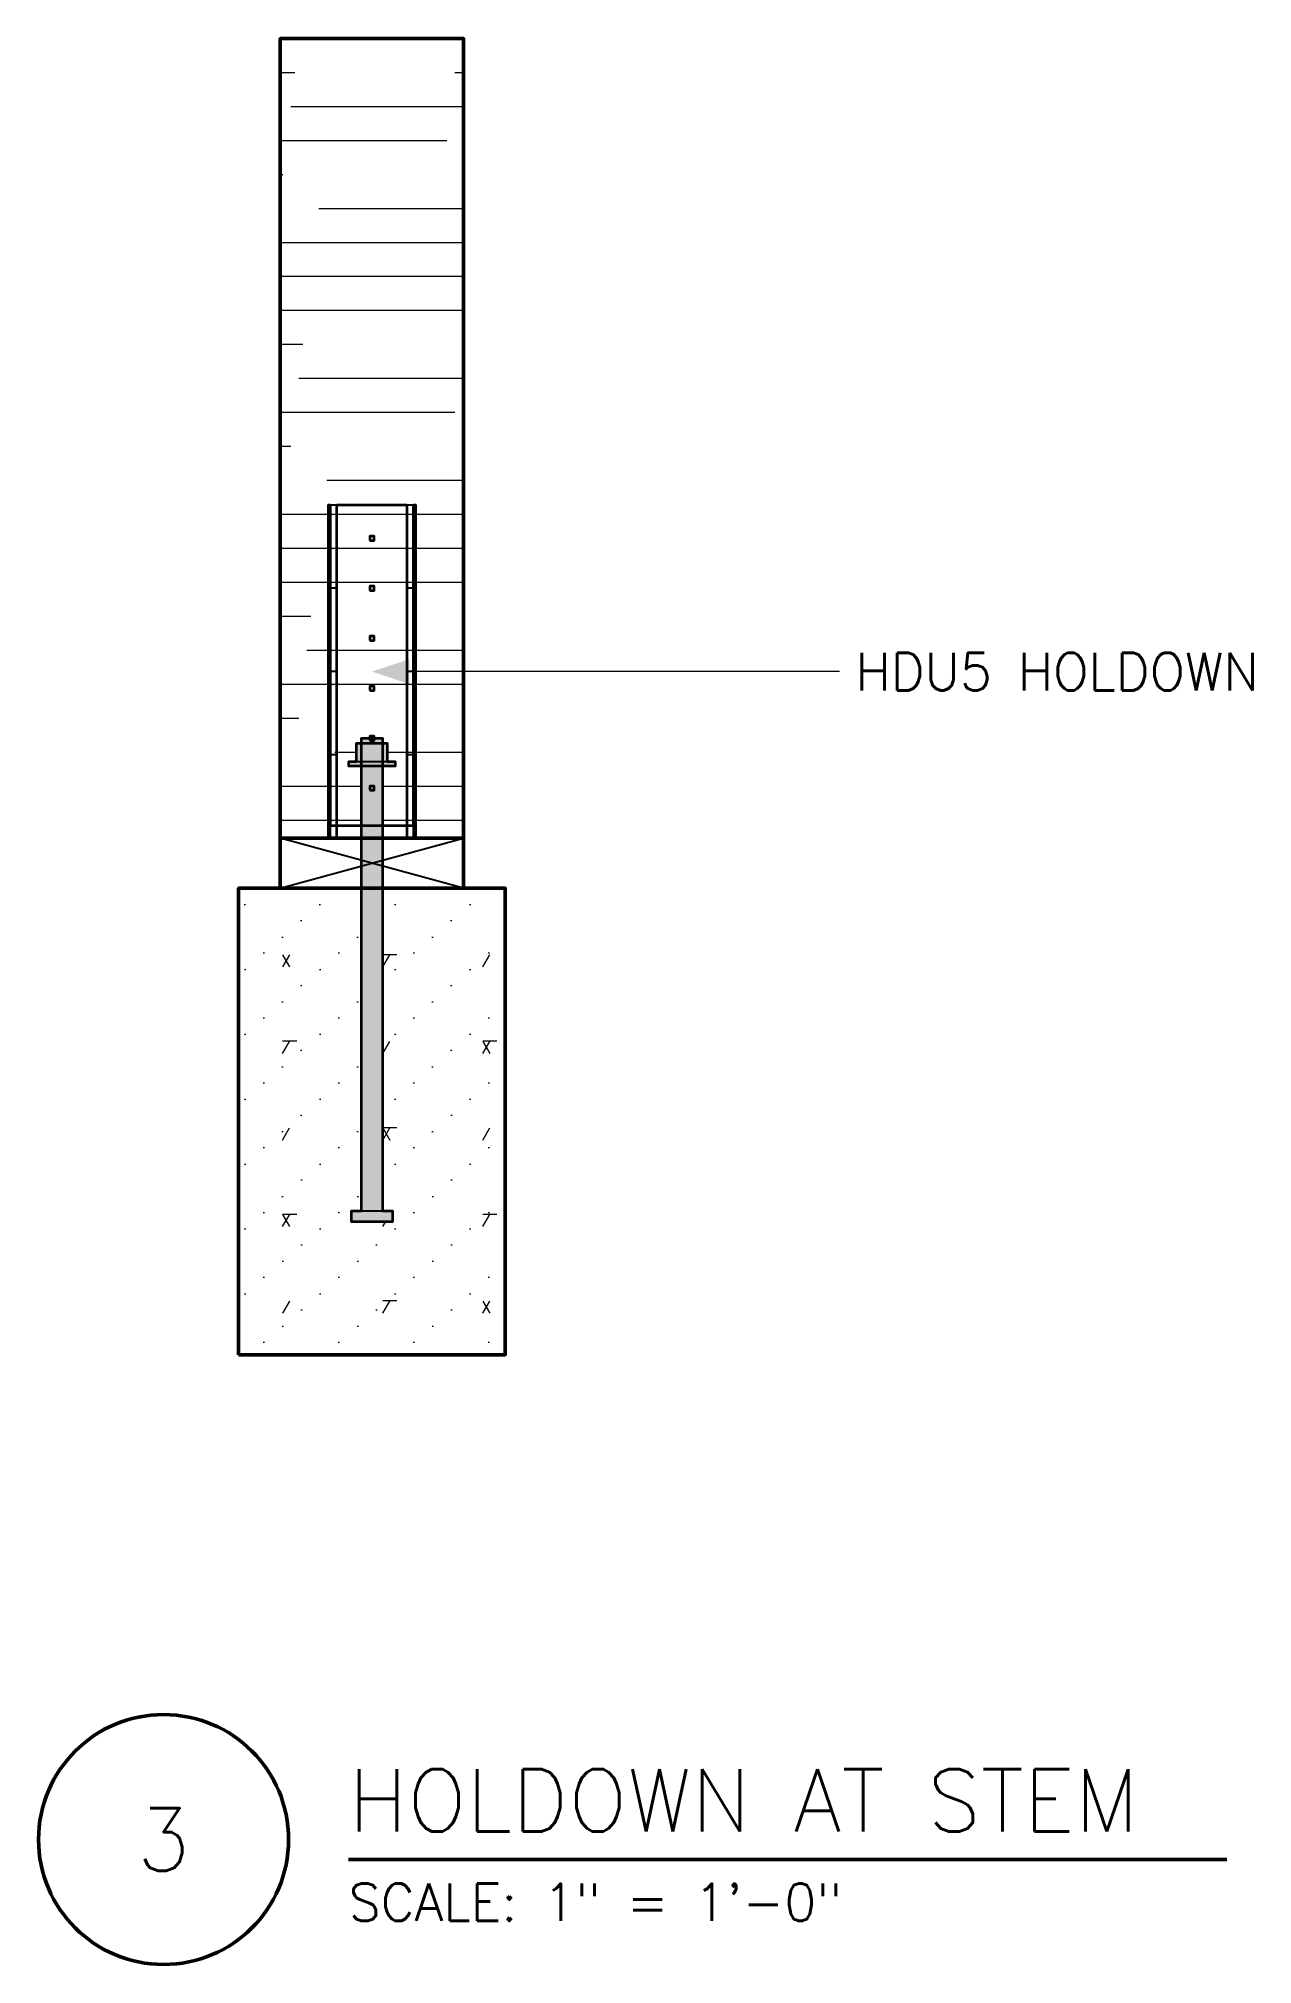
# Model space of a CAD drawing. Header units: inches. Extents: x 90 to 126.4, y -32.3 to 25.5.
import ezdxf
from ezdxf.enums import TextEntityAlignment as Align

# ---------------------------------------------------------------- set-up
doc = ezdxf.new("R2010")
doc.units = ezdxf.units.IN
doc.header["$MEASUREMENT"] = 0
for name, color, linetype, lineweight in [('S-ANNO-NOTE', 7, 'CONTINUOUS', 18), ('S-ANNO-TTLB', 7, 'CONTINUOUS', 50), ('S-DETL-BYND', 7, 'CONTINUOUS', 25), ('S-DETL-CUT', 7, 'CONTINUOUS', 50), ('S-DETL-PATT', 7, 'CONTINUOUS', 9), ('S-DETL-STL', 7, 'CONTINUOUS', 35)]:
    doc.layers.add(name, color=color, linetype=linetype, lineweight=lineweight)
doc.styles.add('KERF', font='romans.shx')

msp = doc.modelspace()

# ---------------------------------------------------------------- hatches: boundary and pattern name
at = {"layer": 'S-ANNO-NOTE', "lineweight": 50}
msp.add_hatch(color=256, dxfattribs=at).paths.add_polyline_path([(100, 6.5), (101.125, 6.125), (101.125, 6.875)])
at = {"layer": 'S-DETL-PATT', "lineweight": 9}
h = msp.add_hatch(dxfattribs=at)
h.set_pattern_fill('KERF-GRAIN', color=256, angle=90, style=0)
h.set_pattern_definition([(0, (0, 0), (4.92, 1.02), [19.2, -4.8, 9.6, -6])])
h.paths.add_polyline_path([(97.25, 1.5), (99.6875, 1.5), (99.6875, 3.671875), (99.296875, 3.671875), (99.296875, 3.796875), (99.53125, 3.796875), (99.53125, 4.34375), (99.6875, 4.34375), (99.6875, 4.5), (100.3125, 4.5), (100.3125, 4.34375), (100.46875, 4.34375), (100.46875, 3.796875), (100.703125, 3.796875), (100.703125, 3.671875), (100.3125, 3.671875), (100.3125, 1.5), (102.75, 1.5), (102.75, 25.5), (97.25, 25.5)])
h = msp.add_hatch(dxfattribs=at)
h.set_pattern_fill('KERF-CONC', color=256, style=0)
h.set_pattern_definition([(0, (0, 0), (1.1244, 0.9732), [0, -2.25]), (0, (0.564, 0.48), (1.1244, 0.9732), [0, -2.25]), (60, (1.32, 0.24), (3, 2.598), [0.42, -5.58]), (180, (1.74, 0.6), (3, 2.598), [0.42, -5.58]), (300, (1.32, 0.6), (3, 2.598), [0.42, -5.58])])
h.paths.add_polyline_path([(96, -14), (104, -14), (104, 0), (100.3125, 0), (100.3125, -9.6875), (100.625, -9.6875), (100.625, -10), (99.375, -10), (99.375, -9.6875), (99.6875, -9.6875), (99.6875, 0), (96, 0)])
at = {"layer": 'S-DETL-STL', "lineweight": 50}
for points in [[(99.53125, 3.796875), (100.46875, 3.796875), (100.46875, 4.34375), (99.53125, 4.34375)], [(100.3125, 4.5), (100.3125, -9.6875), (99.6875, -9.6875), (99.6875, 4.5)], [(99.296875, 3.671875), (100.703125, 3.671875), (100.703125, 3.796875), (99.296875, 3.796875)], [(99.375, -10), (100.625, -10), (100.625, -9.6875), (99.375, -9.6875)]]:
    msp.add_hatch(color=256, dxfattribs=at).paths.add_polyline_path(points)

# ---------------------------------------------------------------- linework, layer by layer
at = {"layer": 'S-ANNO-NOTE', "lineweight": 18}
msp.add_lwpolyline([(114.02, 6.5), (112.52, 6.5), (101.125, 6.5)], dxfattribs=at)
at = {"layer": 'S-ANNO-TTLB', "lineweight": 50}
msp.add_lwpolyline([(90, -28.55, 1), (97.5, -28.55, 1)], format="xyb", close=True, dxfattribs=at)
msp.add_lwpolyline([(99.3, -29.15), (125.639286, -29.15)], dxfattribs=at)
at = {"layer": 'S-DETL-BYND', "lineweight": 25}
for points in [[(98.94925, 11.5), (98.75, 11.5)], [(101.25, 11.5), (101.05075, 11.5)], [(98.94925, 9), (98.68525, 9)], [(101.31475, 9), (101.05075, 9)], [(98.94925, 6.5), (98.68525, 6.5)], [(101.31475, 6.5), (101.05075, 6.5)], [(98.94925, 4), (98.68525, 4)], [(100.46875, 3.796875), (99.53125, 3.796875)], [(101.31475, 4), (101.05075, 4)], [(98.75, 1.5), (101.25, 1.5), (101.25, 1.875)], [(98.75, 1.875), (98.75, 1.5), (98.94925, 1.5)], [(97.25, 0), (102.75, 1.5)], [(102.75, 0), (97.25, 1.5)], [(98.75, 1.5), (98.94925, 1.5)], [(101.05075, 1.5), (101.25, 1.5)], [(101.05075, 1.5), (101.25, 1.5)], [(100.3125, -9.6875), (99.6875, -9.6875)]]:
    msp.add_lwpolyline(points, dxfattribs=at)
at = {"layer": 'S-DETL-CUT', "lineweight": 50}
for points in [[(102.75, 1.5), (102.75, 25.5), (97.25, 25.5), (97.25, 1.5)], [(102.75, 0), (102.75, 1.5), (97.25, 1.5), (97.25, 0)]]:
    msp.add_lwpolyline(points, dxfattribs=at)
msp.add_lwpolyline([(96, -14), (104, -14), (104, 0), (96, 0)], close=True, dxfattribs=at)
at = {"layer": 'S-DETL-STL', "lineweight": 35}
for points in [[(98.75, 11.5), (98.68525, 11.5), (98.68525, 9), (98.68525, 6.5), (98.68525, 4), (98.68525, 1.5)], [(98.75, 11.5), (98.75, 1.875)], [(101.05075, 11.5), (98.94925, 11.5)], [(98.94925, 1.5), (98.94925, 4), (98.94925, 6.5), (98.94925, 9), (98.94925, 11.5)], [(101.05075, 11.5), (101.05075, 9), (101.05075, 6.5), (101.05075, 4), (101.05075, 1.5)], [(101.25, 1.875), (101.25, 11.5)], [(101.31475, 1.5), (101.31475, 4), (101.31475, 6.5), (101.31475, 9), (101.31475, 11.5), (101.25, 11.5)], [(99.6875, -9.6875), (99.6875, 4.5), (100.3125, 4.5), (100.3125, -9.6875)], [(101.25, 1.875), (98.75, 1.875)], [(99.6875, -9.6875), (99.375, -9.6875), (99.375, -10), (100.625, -10), (100.625, -9.6875), (100.3125, -9.6875)]]:
    msp.add_lwpolyline(points, dxfattribs=at)
for points in [[(99.9375, 10.4375), (100.0625, 10.4375), (100.0625, 10.5625), (99.9375, 10.5625)], [(99.9375, 8.9375), (100.0625, 8.9375), (100.0625, 9.0625), (99.9375, 9.0625)], [(99.9375, 7.4375), (100.0625, 7.4375), (100.0625, 7.5625), (99.9375, 7.5625)], [(99.9375, 5.9375), (100.0625, 5.9375), (100.0625, 6.0625), (99.9375, 6.0625)], [(99.53125, 3.796875), (99.296875, 3.796875), (99.296875, 3.671875), (100.703125, 3.671875), (100.703125, 3.796875), (100.46875, 3.796875), (100.46875, 4.34375), (99.53125, 4.34375)], [(99.9375, 4.4375), (100.0625, 4.4375), (100.0625, 4.5625), (99.9375, 4.5625)], [(99.9375, 2.9375), (100.0625, 2.9375), (100.0625, 3.0625), (99.9375, 3.0625)]]:
    msp.add_lwpolyline(points, close=True, dxfattribs=at)

# ---------------------------------------------------------------- texts
at = {"layer": 'S-ANNO-NOTE', "lineweight": 18, "style": 'KERF'}
msp.add_text('HDU5 HOLDOWN', height=1.125, dxfattribs=at).set_placement((114.5, 5.9375))
at = {"layer": 'S-ANNO-TTLB', "lineweight": 50, "style": 'KERF'}
msp.add_text('HOLDOWN AT STEM', height=1.875, dxfattribs=at).set_placement((99.3, -28.31))
msp.add_text('3', height=1.875, dxfattribs=at).set_placement((93.75, -28.55), align=Align.MIDDLE_CENTER)
at = {"layer": 'S-ANNO-TTLB', "lineweight": 18, "style": 'KERF'}
msp.add_text('SCALE: 1" = 1\'-0"', height=1.125, dxfattribs=at).set_placement((99.3, -30.995))

doc.saveas('drawing.dxf')
